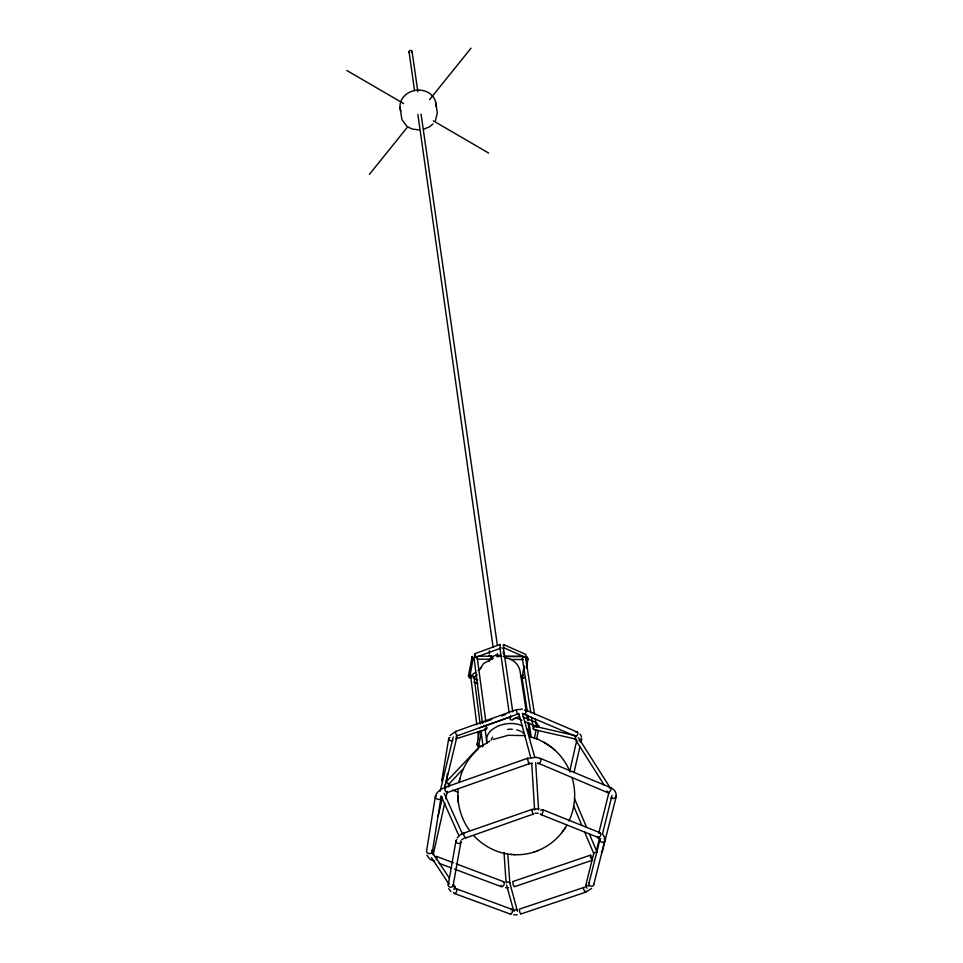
<?xml version="1.0" encoding="UTF-8"?>
<svg xmlns="http://www.w3.org/2000/svg" width="963" height="963" viewBox="0 0 963 963"><rect width="100%" height="100%" fill="white"/><g stroke="black" fill="none" stroke-linecap="round" stroke-linejoin="round"><path stroke-width="1.44" d="M469.294 830.13C460.868 818.273 456.715 803.419 458.075 788.914M483.799 725.572L484.245 726.319L510.559 716.905L510.583 716.075M601.394 852.544L602.272 850.955M602.248 851.581L616.103 796.979C617.042 792.874 614.213 789.106 610.53 787.59L540.424 758.399L536.126 757.363M599.516 838.376L596.591 850.052L597.325 851.894M533.237 814.096L465.779 837.93M520.778 913.502L519.803 912.515L519.346 909.168L583.783 887.465M524.414 677.495C520.345 682.225 524.341 664.747 524.486 665.878M526.316 667.937L528.049 658.836L527.098 656.67M536.403 757.375L527.23 758.375L444.713 787.505C440.585 789.154 436.456 791.995 435.336 796.57L426.453 851.677C427.139 854.169 431.292 854.157 432.363 851.966L441.09 796.883M432.363 851.966L431.761 850.148M479.393 731.326L477.034 744.664L478.286 747.095L481.753 730.773M478.972 746.265L479.02 745.145M514.398 886.357L513.171 884.889L512.725 881.59L590.403 855.18L591.101 855.662M472.243 656.309L468.403 675.906L469.595 678.169L473.29 657.585M445.833 787.975C443.136 786.326 445.388 792.393 447.097 792.645L529.096 763.767L529.084 762.913M471.581 656.983L472.099 659.45L473.363 659.149M470.269 677.398L470.016 675.328M527.23 758.375L528.964 763.815L532.286 763.057M441.933 779.849L448.71 738.416M447.47 773.397L446.266 780.704A2.215 1.77 1.8 0 1 445.556 781.631M448.264 884.648L456.005 840.627M489.276 661.328L489.686 658.957M453.104 885.647L460.88 842.156M499.689 655.49C499.532 657.693 495.09 656.718 496.487 654.696M492.743 658.03L492.803 657.115M534.333 738.561L536.09 730.014M536.535 739.379L538.329 730.748M459.219 781.679C461.71 768.98 468.668 757.207 478.479 748.781M459.182 781.848L459.905 778.405M518.792 713.306L530.769 757.688M433.169 854.819L444.737 803.106M445.713 798.712L447.338 791.369M448.313 786.976L448.963 783.786L446.182 782.137M438.213 816.143L442.462 797.063M444.75 786.783L445.4 783.846M569.759 771.255L576.861 740.005M574.032 772.47L579.955 746.614M580.954 742.304L581.604 739.44M444.677 788.047L456.715 737.73L456.113 736.262M440.115 791.333L453.26 736.948M598.793 833.151L609.037 792.128A1.986 1.216 -6.6 0 0 609.098 792.862M602.356 834.391L612.035 795.402M587.129 888.235L585.48 886.514L593.726 853.495A1.926 1.216 -6.8 0 1 595.122 852.291L596.266 852.231A1.926 1.216 -6.8 0 1 596.831 852.387M588.911 883.48L599.889 839.748M593.641 884.961L604.86 840.735M503.168 645.33L503.589 644.548L525.846 654.455L526.159 657.681L503.264 647.509M456.715 737.73L455.896 738.874L485.894 729.316M517.468 911.347L509.8 882.818L507.826 854.446M585.48 886.514L586.9 885.298L588.875 886.129M535.897 723.43C536.993 721.215 538.076 726.126 536.62 726.596L524.57 721.468M528.001 659.33L527.038 660.028L526.111 658.391M477.106 744.134L478.117 743.388M522.548 675.809L523.475 675.244M468.487 675.412L469.463 674.726M568.952 821.03C575.248 807.668 576.38 791.983 572.142 777.839M510.559 716.905L510.258 716.087M435.505 120.531L437.298 112.852L435.697 102.331M479.141 670.128L483.667 663.435L492.875 658.487M436.359 859.598L436.853 856.733L434.855 856.769M457.244 837.918L460.17 834.957L463.973 833.031L531.732 809.51L538.907 808.703M616.103 796.979L613.503 798.544L610.903 797.846M596.591 850.052L597.445 849.089M500.23 645.306L499.929 644.524L474.554 653.817L474.831 656.754L475.265 657.488L500.591 648.219L500.616 647.485M513.845 854.65C535.235 856.011 556.626 843.901 566.798 825.11M499.929 644.524L500.591 648.219M503.071 648.99L503.264 648.665A1.902 1.77 -25.2 0 0 503.336 647.581L512.773 711.862M513.544 718.771L513.243 719.253A1.866 1.685 -21.2 0 1 510.27 719.241M441.223 798.158C439.922 800.313 435.878 799.591 435.252 797.195L436.335 795.594M561.501 833.115L565.112 828.084M470.69 677.458L471.473 677.519M492.526 658.475L491.876 659.125M369.431 174.327L407.891 126.574M429.522 99.707L471.039 48.15M484.245 726.319L484.389 725.452M473.11 677.808A1.878 0.927 21.9 0 0 473.567 677.771L474.097 677.434A1.745 0.855 21.9 0 0 473.278 676.195L472.231 675.785M464.01 838.34L461.674 839.748M448.096 784.243L448.963 784.038M448.806 784.207L462.854 769.293M445.893 782.209L479.851 746.253M475.265 657.488L475.361 656.188M506.285 882.842L507.068 882.24A1.902 1.216 -8.5 0 1 509.246 882.228L509.8 882.818A1.902 1.216 -8.5 0 1 509.836 883.227M504.106 656.501L504.528 657.284M450.034 735.455L455.8 731.435L516.072 709.815L522.464 709.117M433.037 123.89L429.715 126.659L423.576 129.319M457.401 735.732L517.396 714.197M591.643 888.392L585.6 892.22L520.658 914.056M473.904 677.651L477.251 675.039M576.043 736.25L575.019 738.91L604.343 785.339M475.638 672.222L470.726 676.086A1.745 0.855 21.9 0 0 471.557 677.326M477.997 670.392L481.536 667.66M481.44 746.337L489.577 741.209M453.886 889.222L455.222 887.164L453.441 884.347M514.206 886.791L592.702 860.091M503.757 648.255L503.589 644.548M590.403 855.18L590.62 857.684L592.498 860.212M490.709 657.151L497.486 654.635M482.198 723.057L483.486 722.394M512.81 719.638L519.093 716.544M576.247 739.199L534.176 729.605M598.312 837.028L597.83 838.027L600.214 839.134M493.297 739.452L508.175 735.323L525.112 735.6M534.056 852.026L534.971 851.689M537.21 850.871L538.449 850.425M484.883 721.901L491.804 719.409M501.506 715.93L505.671 714.438M502.951 881.831C505.683 881.482 503.83 887.26 501.615 886.803L454.416 869.083M520.429 676.291L520.911 676.134A1.866 0.686 -29.2 0 1 521.826 676.231L527.255 711.296M535.163 729.424L534.658 729.581A1.854 1.264 -41.2 0 1 533.526 727.859M479.586 727.799L483.835 726.463M453.296 886.586L455.054 886.803M609.326 787.662L610.939 787.927L610.987 789.985L609.423 792.128L607.557 792.585L537.559 762.925M434.638 861.259L429.835 859.152L426.862 855.072M538.197 813.241L534.971 813.254M513.652 914.85L517.239 914.814M508.657 887.717L505.515 887.681M504.805 656.405L521.862 656.441M503.384 656.405L522.825 656.453M477.576 659.186L491.106 659.258M510.486 659.438L523.198 659.571A1.757 1.216 -45.7 0 1 522.403 658.319L522.861 657.356A1.89 1.312 -45.7 0 1 524.233 656.465M478.695 656.092L491.708 656.297M419.098 129.945L412.465 129.078L408.505 127.333M473.808 835.715C483.655 846.333 497.414 853.435 511.919 854.506M510.619 854.422L514.856 854.711M539.978 758.35C542.229 759.205 540.219 763.852 538.064 763.779M431.906 853.17L432.459 853.242A1.95 1.216 -9.7 0 1 433.374 854.446M506.201 658.042C513.11 658.957 518.937 664.458 520.104 671.343L526.292 711.488M535.753 726.511L574.092 735.359M531.335 737.02L538.293 739.415L546.394 743.725M575.669 739.295L575.019 738.91M454.452 893.495L510.546 914.164M456.017 888.668L511.63 909.241M436.516 856.384L453.344 862.728M456.149 863.787L503.83 881.759M439.14 863.354L451.635 868.048M452.574 790.069L458.015 792.236M542.446 809.606L600.178 832.814M540.58 814.433L597.794 837.341M515.193 717.483L521.886 720.336M523.956 714.233L575.248 736.141M523.041 716.966L536.463 722.683M525.629 709.948L577.379 732.121M473.76 678.301L477.792 680.034M473.82 681.973L477.865 683.706M499.484 655.141L501.747 656.14M525.762 658.006L525.16 657.223M536.62 726.596L535.994 725.729M346.873 70.504L403.653 103.571M433.302 120.832L488.626 153.045M547.008 744.122C557.408 750.671 565.498 760.674 570.12 772.025M474.554 653.817L474.988 654.551M544.023 742.22L551.811 747.577M533.117 814.602L531.732 809.51L532.358 810.533M537.968 724.995L538.57 725.657M552.557 748.179L554.953 750.129M607.557 792.585L606.907 790.996M406.759 126.141L401.956 119.761L400.006 107.326M517.3 714.281L516.421 710.297M519.382 715.304L518.732 714.402M527.375 758.338L527.856 759.037M433.591 861.271L433.097 860.356M450.973 891.594L448.698 888.668M433.242 853.724L449.396 878.22M431.484 857.564L448.83 883.974M603.103 834.789L604.812 837.641M578.366 737.67L610.289 787.999M579.991 733.938L581.544 736.587M517.552 910.384L515.253 909.397L513.869 911.383M591.92 856.926L592.293 857.708M444.172 793.343L462.312 833.765M500.11 649.122L509.198 712.921M441.078 795.859L458.833 835.547M615.863 795.715L616.127 796.341M574.417 798.471L586.479 827.073M589.356 833.886L596.241 850.233M573.659 805.995L581.712 825.135M584.589 831.972L593.726 853.495M522.379 713.318L534.694 757.014M498.353 655.502L498.569 655.261M506.526 884.973L513.484 909.999M538.786 726.162L538.979 727.33M503.204 652.854L503.324 653.528M497.39 653.708L497.414 654.479M491.01 656.369L490.841 655.743L490.961 657.26M525.738 658.692L534.513 714.161M535.211 718.542L536.126 724.381M522.391 658.776L530.83 712.764M531.516 717.134L533.333 728.81M527.929 715.678L528.603 720.059M529.06 722.984L531.311 737.598M526.749 714.462L527.664 720.396M528.121 723.369L529.951 735.263M485.725 720.878L477.118 656.959A1.902 1.565 29.2 0 0 476.252 656.224M412.08 51.533L417.846 91.69M421.048 114.007L497.329 644.981M409.07 51.894L414.535 90.57M417.894 114.38L493.068 647.016M486.303 725.271L486.688 728.197M485.063 728.702L486.628 740.631M473.916 657.26L482.463 723.189M474.133 677.145L480.152 724.032M481.103 731.35L482.981 746M470.702 676.375L476.829 724.778M477.756 732.109L478.683 739.44M521.826 676.243L521.862 676.459A1.733 0.638 -29.2 0 1 521.452 677.049M457.81 795.763L458.376 802.793M504.022 852.556L506.044 882.108M535.669 762.768L538.582 809.847M531.757 763.575L534.597 810.112M501.157 885.202L501.169 885.912M409.612 52.772A1.517 1.336 -8.1 0 1 409.407 50.907A1.517 1.336 -8.1 0 1 411.538 50.654A1.517 1.336 -8.1 0 1 411.743 52.532M533.827 727.414A1.854 1.264 -41.2 0 1 536.138 726.668M510.053 718.783A1.866 1.685 -21.2 0 1 511.401 716.628M499.833 648.087A1.902 1.77 -25.2 0 1 499.966 647.545M484.81 729.424A1.866 1.493 23.6 0 0 486.616 727.703L486.363 727.234A1.866 1.493 23.6 0 0 483.859 726.487M477.431 657.934A1.757 1.445 29.2 0 1 477.07 658.788M480.056 747.42A1.854 0.915 19 0 1 479.718 746.361A1.854 0.915 19 0 1 481.211 746.132L481.765 746.289A1.854 0.915 19 0 1 482.704 746.819M470.847 675.761A1.878 0.927 21.9 0 1 472.159 675.665M526.424 728.546A21.836 14.168 -8.1 0 1 529.843 737.754M487.218 743.039A21.836 14.168 -8.1 0 1 497.016 726.596A21.836 14.168 -8.1 0 1 522.704 726.018M491.154 740.21A18.008 11.664 -8.1 0 1 492.647 737.177M507.585 729.4A18.008 11.664 -8.1 0 1 512.28 729.22M516.722 729.858A18.008 11.664 -8.1 0 1 520.61 731.266M521.741 731.88A18.008 11.664 -8.1 0 1 523.679 733.337M503.312 651.746A3.298 1.083 63.5 0 1 503.938 653.299M504.106 653.997A3.298 1.083 63.5 0 1 504.167 654.599M488.783 656.152A3.298 1.107 63.6 0 1 489.71 655.538M489.457 653.6A6.753 4.574 -8.1 0 1 489.529 650.747M575.994 732.386A2.275 1.348 -64 0 1 577.848 732.927A2.275 1.348 -64 0 1 576.62 735.888A2.275 1.348 -64 0 1 574.767 735.335M524.522 710.333A2.311 1.083 -72.3 0 1 525.979 710.538A2.311 1.083 -72.3 0 1 525.304 713.523A2.311 1.083 -72.3 0 1 523.716 713.932M581.014 737.887A2.251 1.745 8 0 1 579.004 740.716M449.252 783.954A2.263 1.24 -65.5 0 1 449.48 786.025M457.69 735.299A2.311 0.722 67.6 0 1 455.981 733.962A2.311 0.722 67.6 0 1 456.065 731.519M452.791 740.246A2.263 1.709 18 0 1 449.203 740.029A2.263 1.709 18 0 1 449.998 737.381M442.414 781.414A2.215 1.77 1.8 0 1 442.643 778.923M598.613 833.019A2.564 1.589 -66.7 0 1 600.719 833.777A2.564 1.589 -66.7 0 1 599.359 837.148A2.564 1.589 -66.7 0 1 597.241 836.378M540.785 810.509A2.624 1.276 -74.2 0 1 542.735 809.979A2.624 1.276 -74.2 0 1 542.241 813.554A2.624 1.276 -74.2 0 1 540.291 814.072M593.641 884.335A2.492 1.938 27 0 1 590.524 886.008A2.492 1.938 27 0 1 589.597 882.493M604.162 838.905A2.528 2.058 11 0 1 604.138 841.831A2.528 2.058 11 0 1 600.587 841.578A2.528 2.058 11 0 1 600.599 838.653M510.811 909.626A2.528 1.204 -75.9 0 1 512.34 910.155A2.528 1.204 -75.9 0 1 511.618 913.454A2.528 1.204 -75.9 0 1 509.933 913.61M585.769 891.052A2.552 0.698 68.9 0 1 585.155 892.027A2.552 0.698 68.9 0 1 583.71 889.09A2.552 0.698 68.9 0 1 584.023 887.501M455.018 888.993A2.552 1.432 -67.9 0 1 456.859 889.836A2.552 1.432 -67.9 0 1 455.451 893.17A2.552 1.432 -67.9 0 1 453.609 892.328M466.104 837.353A2.612 0.843 68.8 0 1 464.864 837.256A2.612 0.843 68.8 0 1 463.648 833.97A2.612 0.843 68.8 0 1 464.648 833.392M460.723 840.868A2.552 2.022 20.5 0 1 459.664 843.359A2.552 2.022 20.5 0 1 456.414 842.336A2.552 2.022 20.5 0 1 456.799 839.628M453.152 884.997A2.48 2.095 2.5 0 1 449.757 887.079A2.48 2.095 2.5 0 1 449.047 883.553M435.926 106.219A18.056 15.552 -8.1 0 0 413.584 90.739L411.418 91.413A18.056 15.552 -8.1 0 0 400.849 111.142"/></g></svg>
